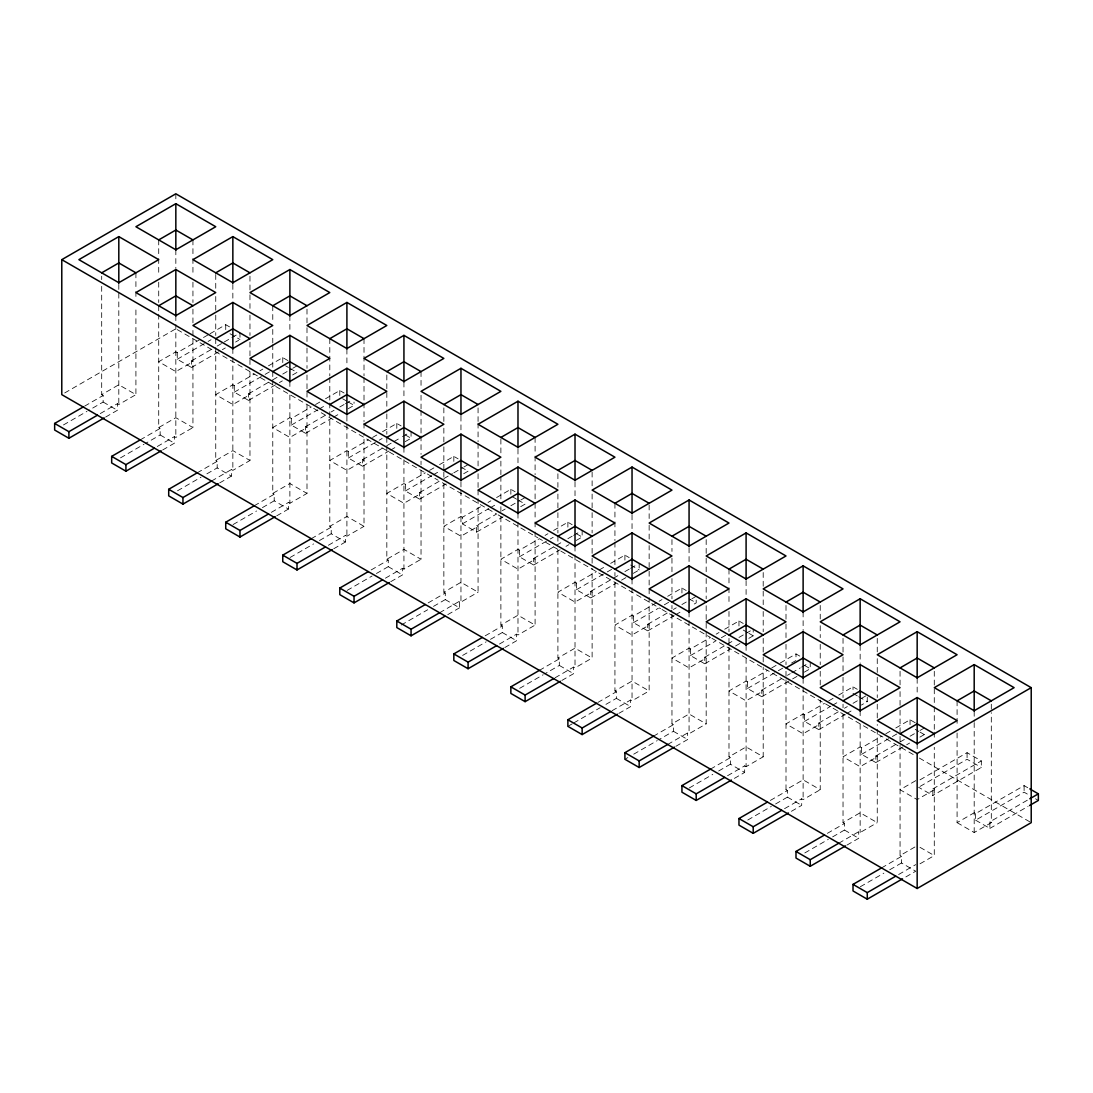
<?xml version="1.0" encoding="UTF-8"?>
<svg xmlns="http://www.w3.org/2000/svg" width="1093" height="1093" viewBox="0 0 1093 1093"><rect width="100%" height="100%" fill="white"/><g stroke="black" fill="none" stroke-linecap="round" stroke-linejoin="round"><path stroke-width="0.75" stroke-dasharray="5 3.75" d="M64.706 392.947L175.836 328.788M101.69 286.352L101.69 394.641L118.809 384.763L135.915 394.641L135.915 306.655M84.585 406.159L103.125 395.461L103.125 402.046L88.437 410.531M177.257 352.656L177.257 359.242L191.507 367.48L191.507 360.895L192.942 361.715L175.836 371.593L158.717 361.715L175.836 351.837L177.257 352.656L208.626 334.554M210.047 333.734L225.732 324.676L230.008 327.149M63.462 424.945L86.962 411.378M177.257 359.242L206.632 342.287M208.107 341.44L211.045 339.745M100.269 413.578L117.375 403.7L118.809 404.519L135.915 394.641M191.507 360.895L211.468 349.364M217.179 346.071L222.876 342.792M224.297 341.959L239.982 332.914L239.982 339.499L235.582 342.041M105.625 417.061L117.375 410.285L117.375 403.7M191.507 367.48L220.895 350.511M222.357 349.664L225.295 347.97M158.717 314.21L158.717 427.568L175.836 417.69L192.942 427.568L192.942 329.43M140.191 439.905L160.152 428.388L160.152 434.973L145.465 443.457M234.285 385.583L234.285 392.168L248.535 400.407L248.535 393.822L249.969 394.641L232.85 404.519L215.745 394.641L232.85 384.763L234.285 385.583L254.245 374.066M259.943 370.773L262.798 369.12M268.495 365.827L282.759 357.602L288.456 360.895M120.49 457.871L143.989 444.304M234.285 392.168L263.659 375.213M265.134 374.366L269.534 371.825M157.296 446.49L174.402 436.613L175.836 437.446L192.942 427.568M248.535 393.822L268.495 382.29M272.772 379.831L277.048 377.358M282.759 374.066L291.312 369.12M292.733 368.3L297.009 365.827M162.652 449.988L174.402 443.198L174.402 436.613M248.535 400.407L277.923 383.438M279.384 382.591L282.322 380.897M292.61 374.967L297.009 372.412L297.009 369.12M215.745 338.666L215.745 460.495L232.85 450.617L249.969 460.495L249.969 370.814M197.218 472.832L217.179 461.314L217.179 467.9L231.429 476.124L231.429 469.539L232.85 470.359L249.969 460.495M291.312 418.51L291.312 425.095L305.562 433.32L305.562 426.735L306.996 427.568L289.877 437.446L272.772 427.568L289.877 417.69L291.312 418.51L311.273 406.992M315.549 404.519L319.825 402.046M325.523 398.754L339.786 390.529L344.063 392.988M177.517 490.798L201.016 477.217M206.891 473.829L217.179 467.9M291.312 425.095L317.749 409.834M319.211 408.987L325.086 405.585M211.468 481.07L231.429 469.539M305.562 426.735L325.523 415.217M331.22 411.924L334.075 410.285M339.786 406.992L344.063 404.519M345.484 403.7L351.181 400.407M219.679 482.915L231.429 476.124M305.562 433.32L331.999 418.059M333.474 417.212L340.811 412.976M348.161 408.727L354.036 405.339L354.036 402.046M272.772 380.05L272.772 493.408L289.877 483.53L306.996 493.408L306.996 403.741M254.245 505.758L274.206 494.241L274.206 500.813L288.456 509.051L288.456 502.466L289.877 503.286L306.996 493.408M348.339 451.436L348.339 458.022L362.589 466.246L362.589 459.661L364.01 460.495L346.905 470.359L329.799 460.495L346.905 450.617L348.339 451.436L368.3 439.905M372.576 437.446L376.853 434.973M382.55 431.68L396.8 423.442L401.09 425.915M233.069 524.558L256.568 510.991M262.443 507.603L274.206 500.813M348.339 458.022L377.713 441.053M379.175 440.206L382.113 438.512M271.351 512.344L288.456 502.466M362.589 459.661L382.55 448.144M386.826 445.671L392.524 442.378M393.958 441.558L401.09 437.446M402.511 436.613L408.208 433.32M276.707 515.841L288.456 509.051M362.589 466.246L389.026 450.985M390.502 450.138L396.376 446.75M405.189 441.654L411.064 438.266L411.064 431.68M329.799 402.962L329.799 526.334L346.905 516.456L364.01 526.334L364.01 433.279M311.273 538.685L331.22 527.154L331.22 533.739L345.484 541.978L345.484 535.392L346.905 536.212L364.01 526.334M405.366 484.363L405.366 490.948L419.616 499.173L419.616 492.588L421.037 493.408L403.932 503.286L386.826 493.408L403.932 483.53L405.366 484.363L425.314 472.832M429.59 470.359L433.88 467.9M439.577 464.607L453.827 456.368L458.104 458.841M290.096 557.485L313.595 543.918M319.47 540.529L331.22 533.739M405.366 490.948L431.803 475.674M433.265 474.827L439.14 471.438M328.378 545.27L345.484 535.392M419.616 492.588L439.577 481.07L496.605 513.983L476.644 525.514L476.644 532.1L462.38 523.861L462.38 517.276L482.341 505.758M443.854 478.597L452.406 473.652M453.827 472.832L462.38 467.9M463.815 467.066L468.091 464.607M333.734 548.754L345.484 541.978M419.616 499.173L446.053 483.912M463.678 473.734L468.091 471.192L468.091 467.9M386.826 437.446L386.826 559.261L403.932 549.383L421.037 559.261L421.037 466.205M371.142 569.959L388.247 560.081L388.247 566.666L373.56 575.15M488.052 502.466L490.894 500.813M496.605 497.534L510.855 489.295L515.131 491.768M347.123 590.411L372.098 575.997M462.38 523.861L488.831 508.6M490.292 507.753L496.167 504.365M385.405 578.183L402.511 568.319L403.932 569.139L421.037 559.261M502.302 510.691L505.157 509.051M510.855 505.758L519.407 500.813M520.842 499.993L525.118 497.534M390.761 581.681L402.511 574.904L402.511 568.319M476.644 532.1L503.081 516.839M520.705 506.66L525.118 504.105L525.118 500.813M443.854 483.898L443.854 592.187L460.959 582.309L478.065 592.187L478.065 489.118M428.169 602.885L445.275 593.007L445.275 599.592L459.538 607.817L459.538 601.232L460.959 602.065L478.065 592.187M519.407 550.203L519.407 556.788L533.671 565.026L533.671 558.441L535.092 559.261L517.986 569.139L500.881 559.261L517.986 549.383L519.407 550.203L539.368 538.685L660.555 608.651M545.079 535.392L547.921 533.739M553.632 530.447L567.882 522.222L572.158 524.695M401.213 625.032L427.65 609.771M433.525 606.369L445.275 599.592M519.407 556.788L548.795 539.833M550.257 538.986L553.195 537.291M439.577 612.763L459.538 601.232M533.671 558.441L553.632 546.91M556.474 545.27L562.185 541.978M567.882 538.685L572.158 536.212M573.593 535.392L580.711 531.28M447.788 614.608L459.538 607.817M533.671 565.026L560.108 549.752M565.983 546.363L568.92 544.669M576.271 540.434L582.145 537.032L582.145 530.447M500.881 516.825L500.881 625.1L517.986 615.222L535.092 625.1L535.092 532.045M485.196 635.812L502.302 625.934L502.302 632.519L487.615 640.99M576.435 583.129L576.435 589.714L590.698 597.939L590.698 591.354L592.119 592.187L575.014 602.065L557.908 592.187L575.014 582.309L576.435 583.129L596.395 571.612M599.251 569.959L604.948 566.666M610.659 563.373L624.909 555.148L629.185 557.608M462.64 655.417L486.153 641.837M576.435 589.714L605.823 572.759M607.284 571.899L611.697 569.357M499.46 644.037L516.565 634.159L517.986 634.978L535.092 625.1M590.698 591.354L610.659 579.837M613.501 578.183L619.212 574.904M624.909 571.612L629.185 569.139M630.62 568.319L636.317 565.026M504.816 647.534L516.565 640.744L516.565 634.159M590.698 597.939L615.66 583.525M621.534 580.137L625.947 577.596M633.298 573.347L639.173 569.959L639.173 563.373M557.908 549.752L557.908 658.027L575.014 648.149L592.119 658.027L592.119 568.36M539.368 670.378L559.329 658.847L559.329 665.432L544.642 673.916M633.462 616.056L633.462 622.641L647.725 630.866L647.725 624.281L649.146 625.1L632.041 634.978L614.935 625.1L632.041 615.222L633.462 616.056L657.699 602.065M659.12 601.232L661.975 599.592M667.686 596.3L681.936 588.061L686.213 590.534M519.667 688.33L543.18 674.764M633.462 622.641L658.437 608.227M664.312 604.825L668.711 602.284M555.053 677.783L573.593 667.085L575.014 667.905L592.119 658.027M647.725 624.281L671.963 610.29M673.384 609.47L676.239 607.817M681.936 604.525L690.489 599.592M691.91 598.773L696.2 596.3L696.2 602.885L691.787 605.426M561.843 680.447L573.593 673.671L573.593 667.085M647.725 630.866L674.162 615.605M675.624 614.758L682.975 610.509M614.935 582.665L614.935 690.954L632.041 681.076L649.146 690.954L649.146 545.585M597.83 702.471L616.356 691.773L616.356 698.359L601.669 706.843M690.489 648.982L690.489 655.554L704.753 663.793L704.753 657.207L706.174 658.027L689.068 667.905L671.963 658.027L689.068 648.149L690.489 648.982L710.45 637.451L661.975 609.47M716.147 634.159L719.003 632.519M724.7 629.226L738.964 620.988L743.24 623.461M567.882 726.353L572.295 723.798M573.757 722.951L600.194 707.69M690.489 655.554L715.464 641.14M721.339 637.752L725.738 635.211M612.08 710.71L630.62 700.012L632.041 700.832L649.146 690.954M704.753 657.207L724.7 645.69M727.555 644.037L733.266 640.744M738.964 637.451L744.661 634.159M746.095 633.339L750.372 630.866M618.857 713.374L630.62 706.597L630.62 700.012M704.753 663.793L729.714 649.379M735.589 645.977L740.002 643.435M748.814 638.353L753.214 635.812L753.214 629.226M671.963 614.034L671.963 723.88L689.068 714.002L706.174 723.88L706.174 605.44M653.423 736.217L673.384 724.7L673.384 731.285L658.696 739.77M747.516 681.895L747.516 688.481L761.78 696.719L761.78 690.134L763.201 690.954L746.095 700.832L728.99 690.954L746.095 681.076L747.516 681.895L767.477 670.378M771.754 667.905L778.885 663.793M780.306 662.973L795.991 653.915L800.267 656.387M624.909 759.266L627.847 757.572M633.721 754.184L657.221 740.617M747.516 688.481L776.891 671.526M778.366 670.678L782.766 668.137M791.578 663.041L795.991 660.5L795.991 653.915M667.686 744.456L687.634 732.925L689.068 733.758L706.174 723.88M761.78 690.134L781.727 678.603M787.438 675.31L790.28 673.671M791.715 672.851L800.267 667.905M801.688 667.085L807.399 663.793M675.884 746.3L687.634 739.51L687.634 732.925M761.78 696.719L791.154 679.75M792.616 678.903L797.029 676.362M804.366 672.127L810.241 668.725L810.241 662.139M728.99 638.367L728.99 756.807L746.095 746.929L763.201 756.807L763.201 667.126M710.45 769.144L730.411 757.627L730.411 764.212L744.661 772.437L744.661 765.851L746.095 766.685L763.201 756.807M804.544 714.822L804.544 721.407L818.794 729.646L818.794 723.06L820.228 723.88L803.123 733.758L786.004 723.88L803.123 714.002L804.544 714.822L824.505 703.305M828.781 700.832L833.057 698.359M838.755 695.066L853.018 686.841L857.295 689.314M689.287 787.957L712.786 774.39M718.661 770.989L730.411 764.212M804.544 721.407L830.981 706.146M832.456 705.299L838.331 701.897M727.555 775.729L744.661 765.851M818.794 723.06L838.755 711.529M844.465 708.237L847.307 706.597M853.018 703.305L860.15 699.178M861.571 698.359L867.268 695.066L867.268 701.651L861.393 705.04M734.387 778.38L744.661 772.437M818.794 729.646L845.244 714.371M846.706 713.524L852.581 710.136M786.004 679.75L786.004 789.72L803.123 779.842L820.228 789.72L820.228 700.053M770.333 800.431L787.438 790.553L787.438 797.139L772.751 805.609M861.571 747.749L861.571 754.334L875.821 762.559L875.821 755.973L877.255 756.807L860.15 766.685L843.031 756.807L860.15 746.929L861.571 747.749L881.532 736.217M885.808 733.758L890.085 731.285M895.782 727.993L910.045 719.768L915.743 723.06M747.776 820.023L771.275 806.456M861.571 754.334L890.945 737.365M892.421 736.518L896.82 733.977M784.583 808.656L801.688 798.778L803.123 799.598L820.228 789.72M875.821 755.973L895.782 744.456M900.058 741.983L904.335 739.51M910.045 736.217L918.598 731.285L912.887 727.993M920.019 730.466L924.295 727.993M791.414 811.307L801.688 805.363L801.688 798.778M875.821 762.559L905.209 745.604M906.671 744.757L909.608 743.062M919.896 737.119L924.295 734.578L924.295 731.285M843.031 714.371L843.031 822.646L860.15 812.768L877.255 822.646L877.255 724.522M915.743 780.675L900.058 789.72L917.164 799.598L934.283 789.72L932.848 788.9L932.848 795.485L918.598 787.261M827.36 833.344L844.465 823.466L844.465 830.052L829.778 838.536M920.019 779.842L967.073 752.681L981.323 760.919L981.323 767.505L932.848 795.485M804.803 852.95L828.303 839.383M920.06 786.413L967.073 759.266L981.323 767.505M838.755 843.222L858.715 831.705L860.15 832.524L877.255 822.646M932.848 788.9L981.323 760.919M846.966 845.067L858.715 838.29L858.715 831.705M900.058 710.204L900.058 855.573L915.743 846.515M957.085 732.979L957.085 822.646L974.191 812.768L975.625 813.588L1024.1 785.607L1028.376 788.08M881.532 867.924L901.493 856.393L901.493 862.978L915.743 871.217L903.993 877.993M860.355 886.724L883.854 873.157M889.743 869.768L901.493 862.978M975.625 813.588L975.625 820.174L1024.1 792.193L1028.376 794.666M898.637 874.509L915.743 864.631M975.625 820.174L989.875 828.412L989.875 821.827L1028.376 799.598M920.019 863.798L934.283 855.573L934.283 747.284M957.085 822.646L974.191 832.524L991.31 822.646L991.31 712.677M989.875 828.412L1028.062 806.361M230.008 333.734L239.982 339.499M285.601 365.827L288.456 367.48M289.877 368.3L297.009 372.412M342.628 398.754L346.905 401.227M348.339 402.046L354.036 405.339M405.366 434.973L411.064 438.266M460.959 467.066L468.091 471.192M512.289 496.7L516.565 499.173M517.986 499.993L525.118 504.105M576.435 533.739L582.145 537.032M630.62 565.026L639.173 569.959M689.068 598.773L696.2 602.885M743.24 630.046L747.516 632.519M748.937 633.339L753.214 635.812M804.544 665.432L810.241 668.725M857.295 695.886L853.018 693.427L853.018 686.841M858.715 696.719L867.268 701.651M920.019 732.105L924.295 734.578M1035.495 798.778L1038.35 800.431M177.257 329.621L438.156 480.237M498.08 514.844L537.893 537.824M711.871 638.271L913.488 754.676M919.377 758.077L1031.218 822.646M462.38 517.276L460.959 516.456L443.854 526.334L460.959 536.212L478.065 526.334L476.644 525.514M989.875 821.827L991.31 822.646M920.019 847.335L934.283 855.573M101.69 394.641L103.125 395.461M158.717 427.568L160.152 428.388M215.745 460.495L217.179 461.314M272.772 493.408L274.206 494.241M329.799 526.334L331.22 527.154M386.826 559.261L388.247 560.081M443.854 592.187L445.275 593.007M500.881 625.1L502.302 625.934M557.908 658.027L559.329 658.847M614.935 690.954L616.356 691.773M671.963 723.88L673.384 724.7M728.99 756.807L730.411 757.627M786.004 789.72L787.438 790.553M843.031 822.646L844.465 823.466M900.058 855.573L901.493 856.393M103.125 402.046L117.375 410.285M160.152 434.973L174.402 443.198M388.247 566.666L402.511 574.904M502.302 632.519L516.565 640.744M559.329 665.432L573.593 673.671M616.356 698.359L630.62 706.597M673.384 731.285L687.634 739.51M787.438 797.139L801.688 805.363M844.465 830.052L858.715 838.29M1024.1 785.607L1024.1 792.193M991.31 704.206L991.31 710.983M974.191 711.256L974.191 721.407M974.191 722.555L974.191 832.524M967.073 752.681L967.073 759.266M957.085 700.832L957.085 726.203M934.283 671.293L934.283 705.122M934.283 706.816L934.283 730.507M934.283 732.201L934.283 740.658M917.164 678.329L917.164 695.257M917.164 743.636L917.164 750.536M910.045 719.768L910.045 724.7M900.058 671.293L900.058 684.819M900.058 691.596L900.058 708.51M877.255 638.367L877.255 651.906M877.255 658.669L877.255 675.583M877.255 677.277L877.255 697.58M877.255 704.206L877.255 717.882M860.15 645.403L860.15 663.465M860.15 710.71L860.15 718.019M860.15 724.235L860.15 832.524M843.031 638.367L843.031 655.281M843.031 656.975L843.031 675.583M843.031 677.277L843.031 697.58M843.031 704.206L843.031 707.731M820.228 605.44L820.228 618.98M820.228 625.742L820.228 637.588M820.228 644.351L820.228 664.653M820.228 671.293L820.228 684.969M803.123 611.93L803.123 630.552M803.123 678.329L803.123 799.598M786.004 605.44L786.004 622.368M786.004 624.048L786.004 637.588M786.004 644.351L786.004 664.653M786.004 671.293L786.004 678.193M763.201 572.513L763.201 589.441M763.201 591.135L763.201 604.661M763.201 611.438L763.201 631.74M763.201 638.367L763.201 655.417M763.201 656.975L763.201 665.432M746.095 580.697L746.095 597.625M746.095 645.403L746.095 652.316M746.095 658.396L746.095 766.685M738.964 620.988L738.964 627.573M728.99 569.139L728.99 586.053M728.99 587.747L728.99 604.661M728.99 611.438L728.99 631.74M706.174 539.6L706.174 556.515M706.174 558.209L706.174 571.735M706.174 578.511L706.174 598.814M689.068 547.784L689.068 564.698M689.068 611.93L689.068 733.758M681.936 588.061L681.936 593.007M671.963 539.6L671.963 551.432M671.963 558.209L671.963 571.735M671.963 578.511L671.963 598.814M671.963 605.44L671.963 608.828M649.146 504.98L649.146 518.519M649.146 525.282L649.146 543.89M632.041 514.858L632.041 531.772M632.041 579.017L632.041 700.832M624.909 555.148L624.909 560.081M614.935 503.286L614.935 520.2M614.935 521.894L614.935 540.516M614.935 542.196L614.935 565.887M614.935 572.513L614.935 576.038M592.119 472.053L592.119 487.287M592.119 494.05L592.119 510.964M592.119 512.658L592.119 532.96M592.119 539.6L592.119 556.651M592.119 558.209L592.119 566.802M575.014 481.931L575.014 499.405M575.014 546.09L575.014 667.905M567.882 522.222L567.882 527.154M557.908 473.747L557.908 487.287M557.908 494.05L557.908 510.964M557.908 512.658L557.908 532.96M557.908 536.212L557.908 543.112M535.092 437.446L535.092 454.36M535.092 456.054L535.092 474.663M535.092 476.357L535.092 500.048M535.092 503.286L535.092 520.35M535.092 521.894L535.092 530.501M517.986 449.004L517.986 466.479M517.986 513.163L517.986 520.623M517.986 522.167L517.986 634.978M510.855 489.295L510.855 494.241M500.881 439.126L500.881 454.36M500.881 461.123L500.881 474.663M500.881 476.357L500.881 500.048M500.881 506.674L500.881 515.131M478.065 407.894L478.065 421.433M478.065 423.128L478.065 441.736M478.065 443.43L478.065 467.121M478.065 473.747L478.065 487.423M460.959 416.091L460.959 433.552M460.959 481.931L460.959 602.065M453.827 456.368L453.827 462.954M443.854 407.894L443.854 421.433M443.854 428.196L443.854 445.124M443.854 446.818L443.854 470.496M443.854 472.053L443.854 477.272M421.037 371.593L421.037 388.507M421.037 395.283L421.037 408.809M421.037 410.503L421.037 434.194M421.037 435.888L421.037 454.36M421.037 461.123L421.037 464.648M403.932 382.017L403.932 398.931M403.932 447.31L403.932 454.223M403.932 459.716L403.932 569.139M396.8 423.442L396.8 428.388M386.826 374.981L386.826 412.198M386.826 413.892L386.826 434.194M364.01 338.666L364.01 375.896M364.01 377.577L364.01 401.268M364.01 402.962L364.01 421.57M364.01 423.128L364.01 431.721M346.905 349.091L346.905 366.018M346.905 416.091L346.905 536.212M339.786 390.529L339.786 395.461M329.799 338.666L329.799 375.896M329.799 377.577L329.799 401.268M306.996 309.128L306.996 326.042M306.996 327.736L306.996 346.344M306.996 348.039L306.996 368.341M306.996 374.981L306.996 397.114M289.877 315.617L289.877 333.092M289.877 381.471L289.877 388.78M289.877 395.01L289.877 503.286M282.759 357.602L282.759 364.188M272.772 305.739L272.772 322.667M272.772 329.43L272.772 342.97M272.772 344.664L272.772 368.341M272.772 371.593L272.772 378.492M249.969 276.201L249.969 293.129M249.969 294.809L249.969 308.349M249.969 315.126L249.969 335.428M249.969 342.054L249.969 369.256M232.85 284.385L232.85 301.313M232.85 348.544L232.85 470.359M225.732 324.676L225.732 329.621M215.745 274.507L215.745 289.741M215.745 296.504L215.745 313.431M215.745 315.126L215.745 335.428M192.942 239.9L192.942 256.814M192.942 258.508L192.942 275.422M192.942 282.199L192.942 302.501M192.942 309.128L192.942 322.804M175.836 193.803L175.836 202.246M175.836 249.778L175.836 268.386M175.836 315.617L175.836 437.446M158.717 239.9L158.717 256.814M158.717 258.508L158.717 275.422M158.717 282.199L158.717 302.501M158.717 305.739L158.717 312.653M135.915 272.826L135.915 289.741M135.915 291.435L135.915 299.892M118.809 284.385L118.809 404.519M101.69 276.201L101.69 279.589"/><path stroke-width="1.5" d="M346.905 368.3L306.996 391.349L346.905 414.397L386.826 391.349L346.905 368.3L346.905 414.944M403.932 335.373L364.01 358.422L403.932 381.471L443.854 358.422L403.932 335.373L403.932 382.017M61.782 259.656L175.836 193.803L1031.218 687.661L1031.218 822.646L917.164 888.5L61.782 394.641L61.782 259.656L917.164 753.501L1031.218 687.661M118.809 236.607L78.887 259.656L118.809 282.704L158.717 259.656L118.809 236.607L118.809 283.251M175.836 203.681L135.915 226.729L175.836 249.778L215.745 226.729L175.836 203.681L175.836 250.324M101.69 272.826L118.809 262.948L135.915 272.826M158.717 239.9L175.836 230.022L192.942 239.9M175.836 269.534L135.915 292.569L175.836 315.617L215.745 292.569L175.836 269.534L175.836 316.164M232.85 236.607L192.942 259.656L232.85 282.704L272.772 259.656L232.85 236.607L232.85 283.251M158.717 305.739L175.836 295.861L192.942 305.739M215.745 272.826L232.85 262.948L249.969 272.826M232.85 302.447L192.942 325.495L232.85 348.544L272.772 325.495L232.85 302.447L232.85 349.091M289.877 269.534L249.969 292.569L289.877 315.617L329.799 292.569L289.877 269.534L289.877 316.164M104.163 417.909L68.9 438.266L54.65 430.027L54.65 423.442L83.164 406.992M215.745 338.666L232.85 328.788L249.969 338.666M272.772 305.739L289.877 295.861L306.996 305.739M54.65 423.442L68.9 431.68L97.414 415.217M289.877 335.373L249.969 358.422L289.877 381.471L329.799 358.422L289.877 335.373L289.877 382.017M346.905 302.447L306.996 325.495L346.905 348.544L386.826 325.495L346.905 302.447L346.905 349.091M161.19 450.835L125.927 471.192L111.677 462.954L111.677 456.368L140.191 439.905M272.772 371.593L289.877 361.715L306.996 371.593M329.799 338.666L346.905 328.788L364.01 338.666M111.677 456.368L125.927 464.607L154.441 448.144M218.217 483.762L182.955 504.105L168.705 495.88L168.705 489.295L197.218 472.832M329.799 404.519L346.905 394.641L364.01 404.519M386.826 371.593L403.932 361.715L421.037 371.593M168.705 489.295L182.955 497.534L211.468 481.07M403.932 401.227L364.01 424.275L403.932 447.31L443.854 424.275L403.932 401.227L403.932 447.87M460.959 368.3L421.037 391.349L460.959 414.397L500.881 391.349L460.959 368.3L460.959 414.944M275.231 516.688L239.982 537.032L225.732 528.807L225.732 522.222L254.245 505.758M386.826 437.446L403.932 427.568L421.037 437.446M443.854 404.519L460.959 394.641L478.065 404.519M225.732 522.222L239.982 530.447L268.495 513.983M460.959 434.153L421.037 457.188L460.959 480.237L500.881 457.188L460.959 434.153L460.959 480.783M517.986 401.227L478.065 424.275L517.986 447.31L557.908 424.275L517.986 401.227L517.986 447.87M332.258 549.601L297.009 569.959L282.759 561.734L282.759 555.148L311.273 538.685M443.854 470.359L460.959 460.481L478.065 470.359M500.881 437.446L517.986 427.568L535.092 437.446M282.759 555.148L297.009 563.373L325.523 546.91M517.986 467.066L478.065 490.115L517.986 513.163L557.908 490.115L517.986 467.066L517.986 513.71M575.014 434.153L535.092 457.188L575.014 480.237L614.935 457.188L575.014 434.153L575.014 480.783M389.286 582.528L354.036 602.885L339.786 594.647L339.786 588.061L368.3 571.612M500.881 503.286L517.986 493.408L535.092 503.286M557.908 470.359L575.014 460.481L592.119 470.359M339.786 588.061L354.036 596.3L382.55 579.837M575.014 499.993L535.092 523.041L575.014 546.09L614.935 523.041L575.014 499.993L575.014 546.637M632.041 467.066L592.119 490.115L632.041 513.163L671.963 490.115L632.041 467.066L632.041 513.71M444.851 616.302L411.064 635.812L396.8 627.573L396.8 620.988L425.314 604.525M557.908 536.212L575.014 526.334L592.119 536.212M614.935 503.286L632.041 493.408L649.146 503.286M396.8 620.988L411.064 629.226L439.577 612.763M632.041 532.919L592.119 555.968L632.041 579.017L671.963 555.968L632.041 532.919L632.041 579.563M689.068 499.993L649.146 523.041L689.068 546.09L728.99 523.041L689.068 499.993L689.068 546.637M503.34 648.381L468.091 668.725L453.827 660.5L453.827 653.915L482.341 637.451M614.935 569.139L632.041 559.261L649.146 569.139M671.963 536.212L689.068 526.334L706.174 536.212M453.827 653.915L468.091 662.139L496.605 645.69M689.068 565.846L649.146 588.895L689.068 611.93L728.99 588.895L689.068 565.846L689.068 612.49M746.095 532.919L706.174 555.968L746.095 579.017L786.004 555.968L746.095 532.919L746.095 579.563M560.367 681.308L525.118 701.651L510.855 693.427L510.855 686.841L539.368 670.378M671.963 602.052L689.068 592.187L706.174 602.052M728.99 569.139L746.095 559.261L763.201 569.139M510.855 686.841L525.118 695.066L553.632 678.603M746.095 598.759L706.174 621.808L746.095 644.856L786.004 621.808L746.095 598.759L746.095 645.403M803.123 565.846L763.201 588.895L803.123 611.93L843.031 588.895L803.123 565.846L803.123 612.49M617.395 714.221L582.145 734.578L567.882 726.353L567.882 719.768L596.395 703.305M728.99 634.978L746.095 625.1L763.201 634.978M786.004 602.052L803.123 592.187L820.228 602.052M567.882 719.768L582.145 727.993L610.659 711.529M803.123 631.686L763.201 654.734L803.123 677.783L843.031 654.734L803.123 631.686L803.123 678.329M860.15 598.759L820.228 621.808L860.15 644.856L900.058 621.808L860.15 598.759L860.15 645.403M674.422 747.147L639.173 767.505L624.909 759.266L624.909 752.681L653.423 736.217M786.004 667.905L803.123 658.027L820.228 667.905M843.031 634.978L860.15 625.1L877.255 634.978M624.909 752.681L639.173 760.919L667.686 744.456M860.15 664.612L820.228 687.661L860.15 710.71L900.058 687.661L860.15 664.612L860.15 711.256M917.164 631.686L877.255 654.734L917.164 677.783L957.085 654.734L917.164 631.686L917.164 678.329M731.449 780.074L696.2 800.431L681.936 792.193L681.936 785.607L710.45 769.144M843.031 700.832L860.15 690.954L877.255 700.832M900.058 667.905L917.164 658.027L934.283 667.905M681.936 785.607L696.2 793.846L724.7 777.383M917.164 697.539L877.255 720.588L917.164 743.636L957.085 720.588L917.164 697.539L917.164 744.183M974.191 664.612L934.283 687.661L974.191 710.71L1014.113 687.661L974.191 664.612L974.191 711.256M788.477 813.001L753.214 833.344L738.964 825.119L738.964 818.534L767.477 802.071M900.058 733.758L917.164 723.88L934.283 733.758M957.085 700.832L974.191 690.954L991.31 700.832M738.964 818.534L753.214 826.759L781.727 810.296M845.504 845.914L810.241 866.271L795.991 858.046L795.991 851.461L824.505 834.997M795.991 851.461L810.241 859.685L838.755 843.222M902.517 878.84L867.268 899.197L853.018 890.959L853.018 884.387L881.532 867.924M853.018 884.387L867.268 892.612L895.782 876.149M1029.797 798.778L1038.35 793.846L1038.35 800.431L1029.538 805.514M1029.797 788.9L1038.35 793.846M917.164 753.501L917.164 888.5M867.268 892.612L867.268 899.197M810.241 859.685L810.241 866.271M753.214 826.759L753.214 833.344M696.2 793.846L696.2 800.431M639.173 760.919L639.173 767.505M582.145 727.993L582.145 734.578M525.118 695.066L525.118 701.651M468.091 662.139L468.091 668.725M411.064 629.226L411.064 635.812M354.036 596.3L354.036 602.885M297.009 563.373L297.009 569.959M239.982 530.447L239.982 537.032M182.955 497.534L182.955 504.105M125.927 464.607L125.927 471.192M68.9 431.68L68.9 438.266"/></g></svg>
